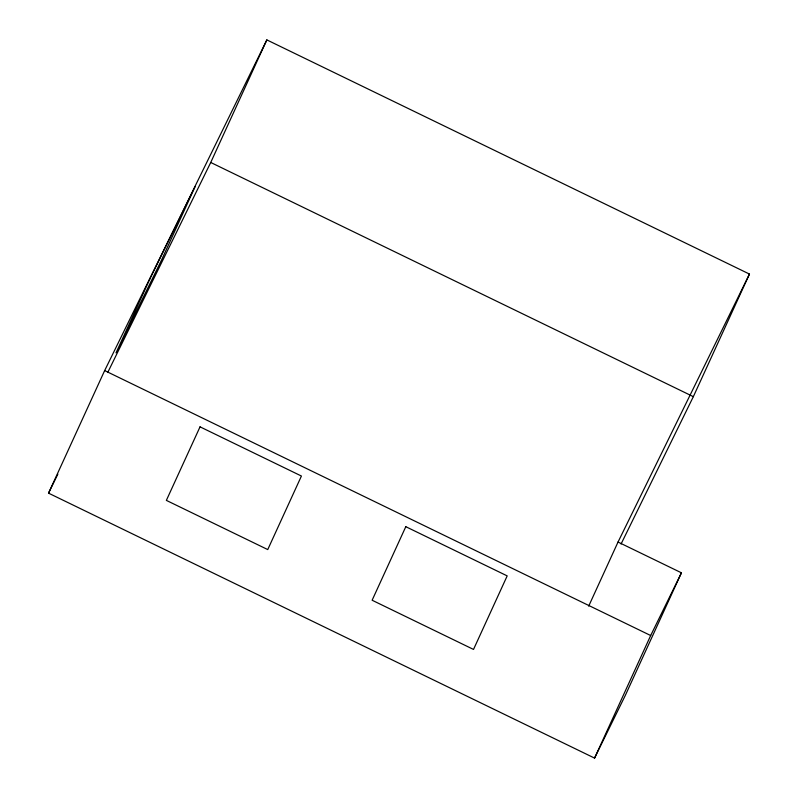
<?xml version="1.0" encoding="UTF-8"?>
<svg xmlns="http://www.w3.org/2000/svg" width="798" height="798" viewBox="0 0 798 798"><rect width="100%" height="100%" fill="white"/><g stroke="black" fill="none" stroke-linecap="round" stroke-linejoin="round"><path stroke-width="1.2" d="M749.462 274.073L618.031 542.042L681.442 572.814L625.323 695.387L594.56 758.1L48.538 493.154L104.658 370.581L266.851 39.9L749.462 274.073L693.342 396.656L621.053 544.037M107.72 372.506L210.732 162.473L266.851 39.9M588.685 606.141L618.031 542.042M594.56 758.1L650.679 635.527L681.442 572.814M48.538 493.154L57.855 474.162M210.732 162.473L693.342 396.656M104.658 370.581L650.679 635.527M149.695 279.31L116.019 352.856L161.535 260.058L195.201 186.513L149.695 279.31M200.039 426.84L166.363 500.386L267.749 549.583L301.425 476.037L200.039 426.84M405.803 526.69L372.127 600.236L473.513 649.432L507.189 575.887L405.803 526.69"/></g></svg>
